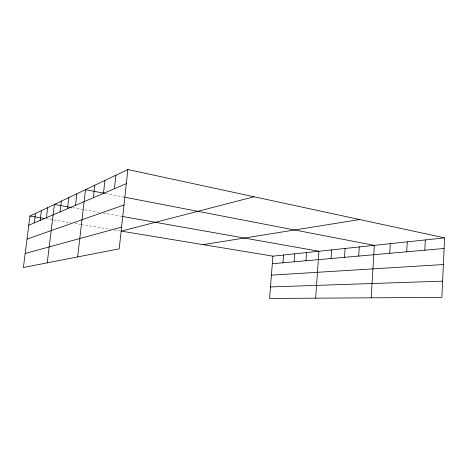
<?xml version="1.0" encoding="UTF-8"?>
<svg xmlns="http://www.w3.org/2000/svg" width="468" height="468" viewBox="0 0 468 468"><rect width="100%" height="100%" fill="white"/><g stroke="black" fill="none" stroke-linecap="round" stroke-linejoin="round"><path stroke-width="0.35" stroke-dasharray="2.34 1.75" d="M46.227 218.749L52.597 219.802M54.013 220.036L70.896 222.821M75.12 223.517L80.73 224.441M81.432 224.558L110.46 229.349M114.063 229.94L120.557 231.011M72.733 207.687L99.766 212.466M103.34 213.098L121.733 216.356M105.552 193.524L124.178 197.116"/><path stroke-width="0.7" d="M444.6 237.867L441.874 297.379L269.58 298.461L272.926 256.154L444.6 237.867L127.858 169.539L29.94 216.064L23.4 267.491L119.211 248.818L127.858 169.539M424.809 250.204L425.318 239.92M406.727 251.807L407.254 241.845M389.745 253.317L390.289 243.652M371.212 297.823L374.33 245.355L124.892 197.25M358.722 256.066L359.289 246.952M344.512 257.324L345.086 248.467M331.075 258.517L331.654 249.9M315.648 298.174L318.936 251.252L122.441 216.479M305.926 260.746L306.517 252.574M294.144 261.793L294.741 253.831M282.959 262.782L283.555 255.019M114.397 188.733L115.9 175.219M103.463 193.395L104.931 180.432M93.401 197.689L94.834 185.229M77.647 256.92L85.509 189.657L104.838 193.383M75.506 205.323L76.875 193.764M67.509 208.728L68.849 197.572M60.068 211.905L61.378 201.123M47.233 262.846L54.399 204.44L71.323 207.435M40.166 220.393L41.389 210.623M46.431 217.725L47.677 207.634M34.293 222.903L35.486 213.426M28.77 225.254L126.319 183.643M27.009 239.119L123.991 204.966M25.184 253.475L121.581 227.126M254.06 196.765L121.276 231.133L272.926 256.154M203.153 244.641L359.687 219.55M272.323 263.73L444.114 248.49M271.422 275.137L443.377 264.525M270.492 286.948L442.617 281.145M29.94 216.064L44.811 218.515"/></g></svg>
